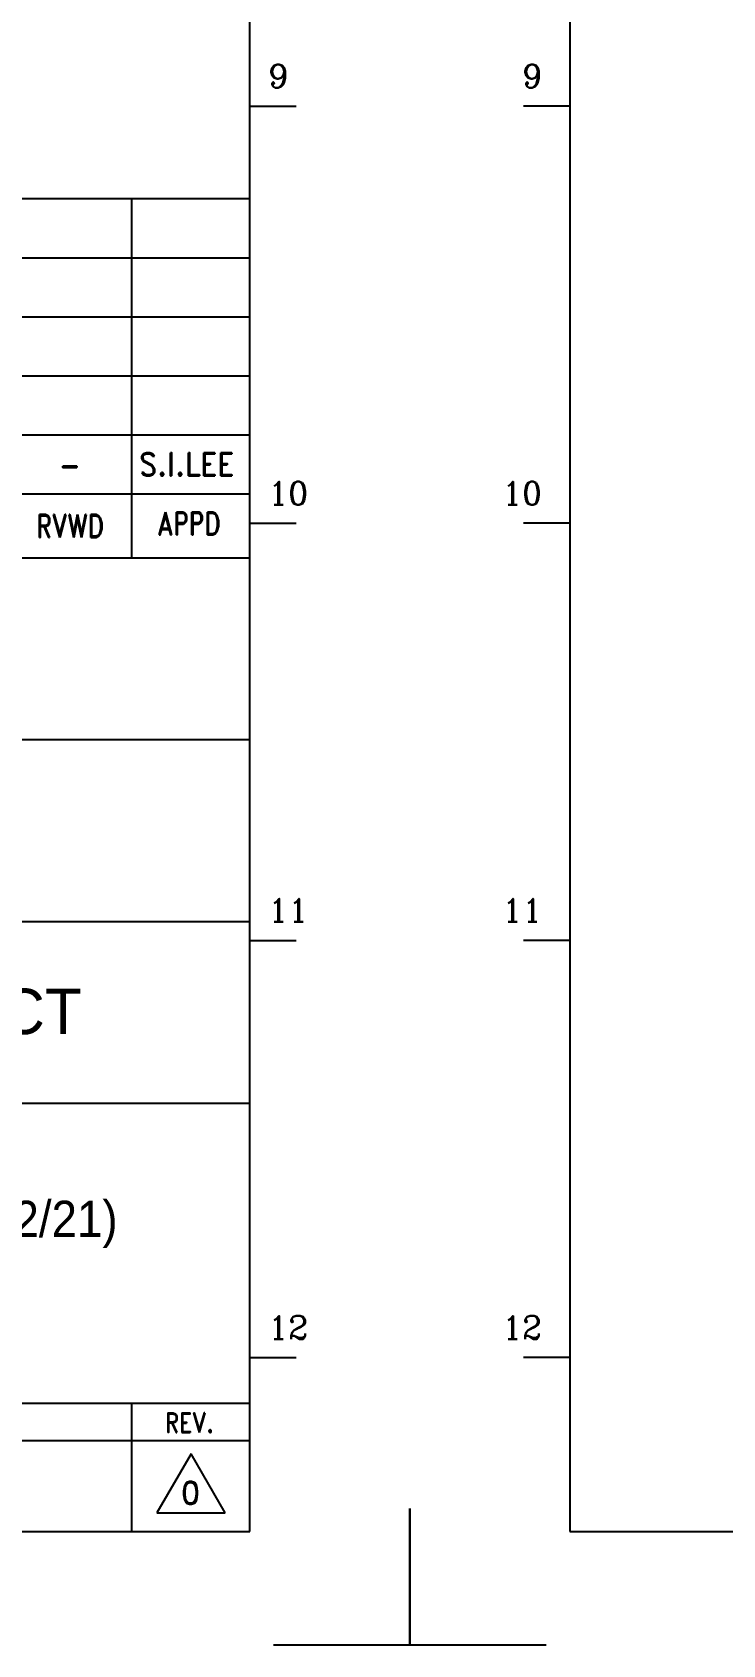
# Model space of a CAD drawing. Header units: millimetres. Extents: x 415966 to 487306, y -108951 to -17325.
# Drawn here: x 449875 to 453096, y -93015 to -85489 of the extents above; entities that cross this region are included whole.
import ezdxf
from ezdxf.enums import TextEntityAlignment as Align

# ---------------------------------------------------------------- set-up
doc = ezdxf.new("R2010")
doc.units = ezdxf.units.MM
doc.header["$LTSCALE"] = 2
doc.layers.add('TAN-TIT', color=30, linetype='Continuous')
doc.styles.add('COM', font='COMPLEX', dxfattribs={"height": 5})
doc.styles.add('KIM3', font='ROMAND.shx', dxfattribs={"width": 1.25, "height": 3})
doc.styles.add('KJR', font='arial.ttf', dxfattribs={"width": 0.8})
doc.styles.add('RD', font='sanss___.ttf')
doc.styles.add('RD20', font='ROMAND.SHX', dxfattribs={"width": 0.8, "height": 2})
doc.styles.add('RD6', font='ROMAND.shx', dxfattribs={"width": 0.83, "height": 6})

# ---------------------------------------------------------------- blocks, each defined once
blk = doc.blocks.new('BORDER')
at = {"layer": 'TAN-TIT'}
for p, q in [((497.7, 16468), (497.7, 352)), ((23282.3, 352), (23282.3, 16468)), ((497.7, 4787.2), (353.4, 4787.2)), ((23282.3, 4787.2), (23426.6, 4787.2)), ((23282.3, 4498.7), (19323.7, 4498.7)), ((22914.8, 4498.7), (22914.8, 3381.8)), ((23282.3, 4314.9), (19323.7, 4314.9)), ((23282.3, 4131.1), (19323.7, 4131.1)), ((23282.3, 3947.3), (19323.7, 3947.3)), ((23282.3, 3763.5), (19323.7, 3763.5)), ((23282.3, 3579.7), (19323.7, 3579.7)), ((497.7, 3489.4), (353.4, 3489.4)), ((23282.3, 3489.4), (23426.6, 3489.4)), ((19323.7, 3381.8), (23282.3, 3381.8)), ((19323.7, 2816.3), (23282.3, 2816.3)), ((19323.7, 2250.8), (23282.3, 2250.8)), ((497.7, 2191.5), (353.4, 2191.5)), ((23282.3, 2191.5), (23426.6, 2191.5)), ((19323.7, 1685.2), (23282.3, 1685.2)), ((497.7, 893.7), (353.4, 893.7)), ((23282.3, 893.7), (23426.6, 893.7)), ((19323.7, 752.1), (23282.3, 752.1)), ((22914.8, 747.9), (22914.8, 352)), ((23282.3, 634.8), (19323.7, 634.8)), ((23100, 594.2), (22993.9, 410.6)), ((23206, 410.6), (23100, 594.2)), ((23282.3, 485.6), (23282.3, 489.9)), ((22993.9, 410.6), (23206, 410.6)), ((497.7, 352), (23282.3, 352))]:
    blk.add_line(p, q, dxfattribs=at)
at = {"layer": 'TAN-TIT', "linetype": 'Continuous'}
for p, q in [((0, 424.1), (0, 0)), ((23780, 0), (23780, 424.1)), ((23780, 424.1), (23780, 0)), ((0, 0), (424.1, 0)), ((23355.9, 0), (23780, 0))]:
    blk.add_line(p, q, dxfattribs=at)
at = {"layer": 'TAN-TIT', "style": 'COM'}
for s, p in [('9', (411.1, 4844.9)), ('10', (411.1, 3547.1)), ('11', (411.1, 2249.2)), ('12', (411.1, 951.3))]:
    blk.add_text(s, height=72.1, dxfattribs=at).set_placement(p, align=Align.RIGHT)
for s, p in [('9', (23340, 4844.9)), ('10', (23340, 3547.1)), ('11', (23340, 2249.2)), ('12', (23340, 951.3))]:
    blk.add_text(s, height=72.1, dxfattribs=at).set_placement(p)
at = {"layer": 'TAN-TIT', "style": 'RD6', "width": 0.8}
for s, p in [('RVWD', (22724.1, 3445.7)), ('APPD', (23094.1, 3453.5))]:
    blk.add_text(s, height=70.69, dxfattribs=at).set_placement(p, align=Align.CENTER)
at = {"layer": 'TAN-TIT', "style": 'RD6', "width": 0.83}
blk.add_text('REV.', height=61.2, dxfattribs=at).set_placement((23018.5, 660.5))

msp = doc.modelspace()

# ---------------------------------------------------------------- block references
at = {"xscale": 1.5, "yscale": 1.5, "zscale": 1.5}
for p in [(415965.9, -93015.1), (451635.9, -93015.1)]:
    msp.add_blockref('BORDER', p, dxfattribs=at)

# ---------------------------------------------------------------- texts
for s, height, style, width, p, p2 in [('S.I.LEE', 108.16, 'KIM3', 0.838125, (450373.7, -87559.7), (450818.3, -87559.7)), ('MMRP CHALK RIVER PROJECT', 212.069, 'KJR', 0.9519, (445890.9, -90165.1), (450105.9, -90165.1))]:
    msp.add_text(s, height=height, dxfattribs=dict(style=style, width=width)).set_placement(p, p2, align=Align.FIT)
at = {"style": 'KIM3', "width": 0.83}
msp.add_text('-', height=108.2, dxfattribs=at).set_placement((450050, -87566.3), align=Align.CENTER)
at = {"style": 'RD', "width": 0.9}
msp.add_text('ARRANGEMENT FOR AP BUILDING (2/21)', height=169.655, dxfattribs=at).set_placement((446078, -91112.3))
at = {"style": 'RD20'}
msp.add_text('0', height=106, dxfattribs=at).set_placement((450613.2, -92359.4), align=Align.CENTER)

doc.saveas('drawing.dxf')
